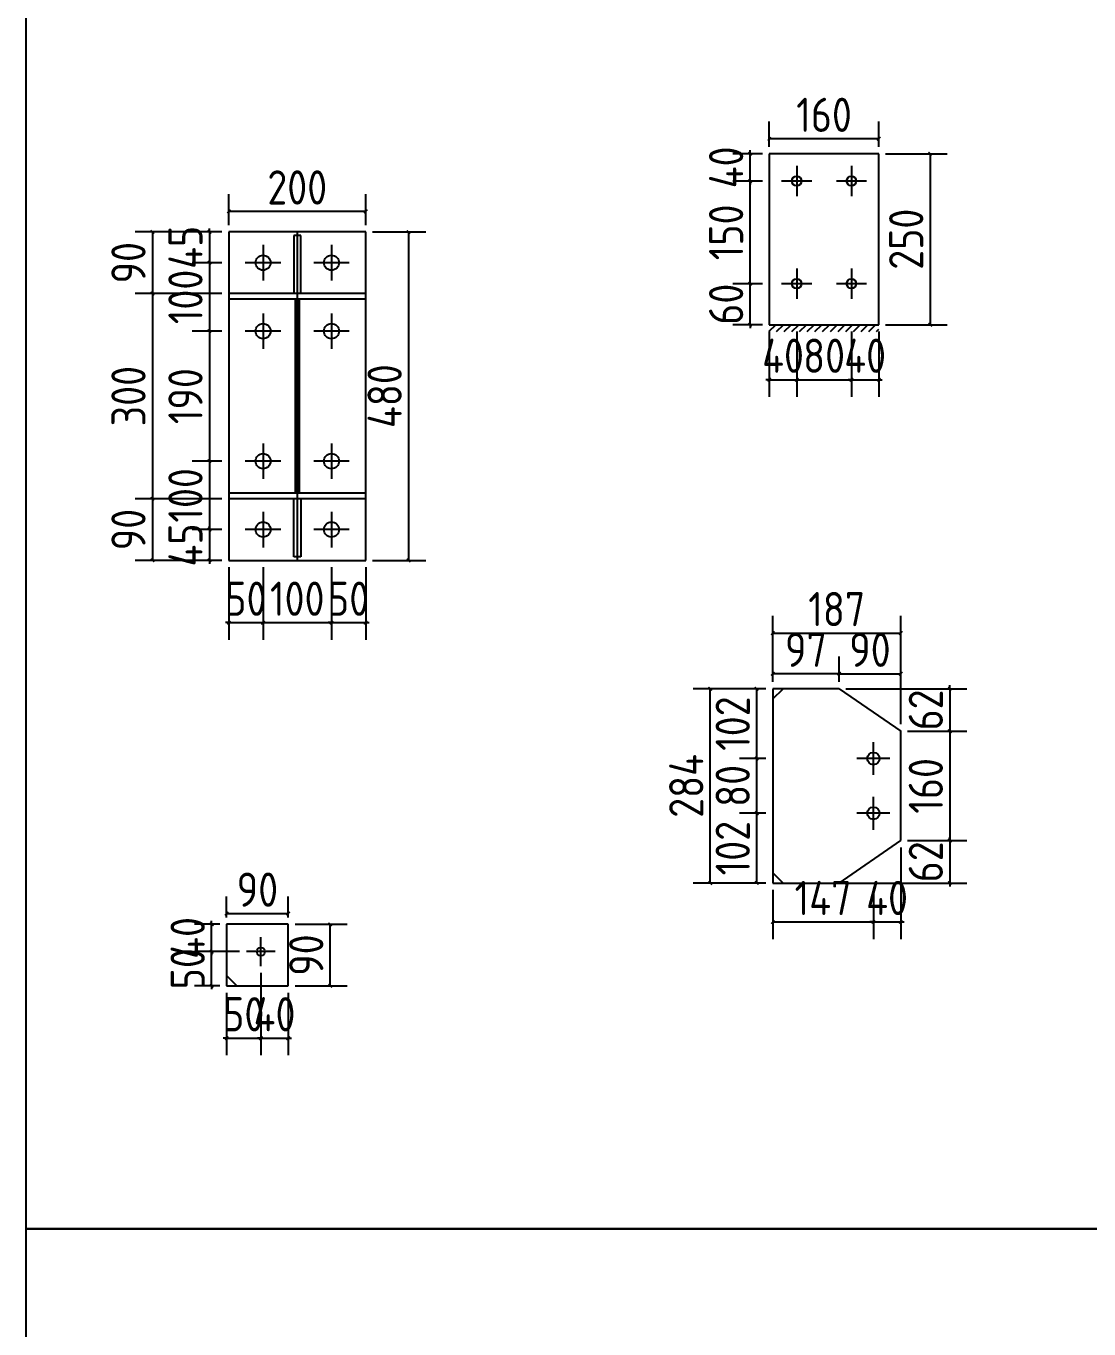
# Model space of a CAD drawing. Extents: x 533809 to 747315, y -17138 to 180511.
# Drawn here: x 664149 to 667255, y 146370 to 150178 of the extents above; entities that cross this region are included whole.
import ezdxf

# ---------------------------------------------------------------- set-up
doc = ezdxf.new("R2010")
doc.units = 0
doc.header["$LTSCALE"] = 1000
doc.header["$MEASUREMENT"] = 0
doc.styles.get("Standard").update_dxf_attribs({"font": 'gbenor.shx', "bigfont": 'gbcbig.shx'})
doc.dimstyles.get("Standard").update_dxf_attribs({"dimscale": 100, "dimtxt": 3.5, "dimasz": 1, "dimexe": 2.5, "dimexo": 3, "dimgap": 1.5, "dimtad": 1, "dimdec": 0, "dimzin": 0, "dimdsep": 46, "dimtxsty": 'Standard', "dimblk": 'ARCHTICK', "dimcen": 0.09, "dimadec": 0, "dimazin": 0, "dimtfac": 1, "dimtdec": 0, "dimtix": 1, "dimtmove": 2, "dimatfit": 3, "dimfxl": 1, "dimtolj": 1, "dimtzin": 0, "dimarcsym": 0})

# ---------------------------------------------------------------- blocks, each defined once
blk = doc.blocks.new('_ArchTick')
at = {"color": 0, "linetype": 'ByBlock', "const_width": 0.4}
blk.add_lwpolyline([(-0.5, -0.5), (0.5, 0.5)], dxfattribs=at)
blk = doc.blocks.new('*D939')
at = {"color": 3, "lineweight": -2}
for p, q in [((664721.7, 149576.1), (664635, 149576.1)), ((664685, 149576.1), (664685, 149586.1)), ((664685, 149576.1), (664685, 149486.1)), ((664721.7, 149486.1), (664635, 149486.1)), ((664685, 149486.1), (664685, 149476.1))]:
    blk.add_line(p, q, dxfattribs=at)
at = {"layer": 'Defpoints', "color": 0}
for p in [(664741.7, 149576.1), (664685, 149486.1), (664741.7, 149486.1)]:
    blk.add_point(p, dxfattribs=at)
at = {"color": 3, "lineweight": -2, "xscale": 10, "yscale": 10, "zscale": 10}
for p, rotation in [((664685, 149576.1), 270), ((664685, 149486.1), 90)]:
    blk.add_blockref('_ArchTick', p, dxfattribs=dict(at, rotation=rotation))
at = {"color": 0, "insert": (664615, 149531.1), "char_height": 100, "attachment_point": 5, "rotation": 90}
blk.add_mtext('\\A1;45', dxfattribs=at)
blk = doc.blocks.new('*D928')
at = {"color": 3, "lineweight": -2}
for p, q in [((664721.7, 149486.1), (664635, 149486.1)), ((664685, 149486.1), (664685, 149286.1)), ((664721.7, 149286.1), (664635, 149286.1))]:
    blk.add_line(p, q, dxfattribs=at)
at = {"layer": 'Defpoints', "color": 0}
for p in [(664741.7, 149486.1), (664685, 149286.1), (664741.7, 149286.1)]:
    blk.add_point(p, dxfattribs=at)
at = {"color": 3, "lineweight": -2, "xscale": 10, "yscale": 10, "zscale": 10}
for p, rotation in [((664685, 149486.1), 90), ((664685, 149286.1), 270)]:
    blk.add_blockref('_ArchTick', p, dxfattribs=dict(at, rotation=rotation))
at = {"color": 0, "insert": (664615, 149386.1), "char_height": 100, "attachment_point": 5, "rotation": 90}
blk.add_mtext('\\A1;100', dxfattribs=at)
blk = doc.blocks.new('*D929')
at = {"color": 3, "lineweight": -2}
for p, q in [((664721.7, 149286.1), (664635, 149286.1)), ((664685, 149286.1), (664685, 148906.1)), ((664721.7, 148906.1), (664635, 148906.1))]:
    blk.add_line(p, q, dxfattribs=at)
at = {"layer": 'Defpoints', "color": 0}
for p in [(664741.7, 149286.1), (664685, 148906.1), (664741.7, 148906.1)]:
    blk.add_point(p, dxfattribs=at)
at = {"color": 3, "lineweight": -2, "xscale": 10, "yscale": 10, "zscale": 10}
for p, rotation in [((664685, 149286.1), 90), ((664685, 148906.1), 270)]:
    blk.add_blockref('_ArchTick', p, dxfattribs=dict(at, rotation=rotation))
at = {"color": 0, "insert": (664615, 149096.1), "char_height": 100, "attachment_point": 5, "rotation": 90}
blk.add_mtext('\\A1;190', dxfattribs=at)
blk = doc.blocks.new('*D930')
at = {"color": 3, "lineweight": -2}
for p, q in [((664721.7, 148906.1), (664635, 148906.1)), ((664685, 148906.1), (664685, 148706.1)), ((664721.7, 148706.1), (664635, 148706.1))]:
    blk.add_line(p, q, dxfattribs=at)
at = {"layer": 'Defpoints', "color": 0}
for p in [(664741.7, 148906.1), (664685, 148706.1), (664741.7, 148706.1)]:
    blk.add_point(p, dxfattribs=at)
at = {"color": 3, "lineweight": -2, "xscale": 10, "yscale": 10, "zscale": 10}
for p, rotation in [((664685, 148906.1), 90), ((664685, 148706.1), 270)]:
    blk.add_blockref('_ArchTick', p, dxfattribs=dict(at, rotation=rotation))
at = {"color": 0, "insert": (664615, 148806.1), "char_height": 100, "attachment_point": 5, "rotation": 90}
blk.add_mtext('\\A1;100', dxfattribs=at)
blk = doc.blocks.new('*D940')
at = {"color": 3, "lineweight": -2}
for p, q in [((664685, 148706.1), (664685, 148716.1)), ((664721.7, 148706.1), (664635, 148706.1)), ((664685, 148706.1), (664685, 148616.1)), ((664721.7, 148616.1), (664635, 148616.1)), ((664685, 148616.1), (664685, 148606.1))]:
    blk.add_line(p, q, dxfattribs=at)
at = {"layer": 'Defpoints', "color": 0}
for p in [(664741.7, 148706.1), (664685, 148616.1), (664741.7, 148616.1)]:
    blk.add_point(p, dxfattribs=at)
at = {"color": 3, "lineweight": -2, "xscale": 10, "yscale": 10, "zscale": 10}
for p, rotation in [((664685, 148706.1), 270), ((664685, 148616.1), 90)]:
    blk.add_blockref('_ArchTick', p, dxfattribs=dict(at, rotation=rotation))
at = {"color": 0, "insert": (664615, 148661.1), "char_height": 100, "attachment_point": 5, "rotation": 90}
blk.add_mtext('\\A1;45', dxfattribs=at)
blk = doc.blocks.new('*D931')
at = {"color": 3, "lineweight": -2}
for p, q in [((664741.7, 148596.1), (664741.7, 148384)), ((664841.7, 148596.1), (664841.7, 148384)), ((664741.7, 148434), (664731.7, 148434)), ((664741.7, 148434), (664841.7, 148434)), ((664841.7, 148434), (664851.7, 148434))]:
    blk.add_line(p, q, dxfattribs=at)
at = {"layer": 'Defpoints', "color": 0}
for p in [(664741.7, 148616.1), (664841.7, 148616.1), (664841.7, 148434)]:
    blk.add_point(p, dxfattribs=at)
at = {"color": 3, "lineweight": -2, "xscale": 10, "yscale": 10, "zscale": 10}
blk.add_blockref('_ArchTick', (664741.7, 148434), dxfattribs=at)
at = {"color": 3, "lineweight": -2, "xscale": 10, "yscale": 10, "zscale": 10, "rotation": 180}
blk.add_blockref('_ArchTick', (664841.7, 148434), dxfattribs=at)
at = {"color": 0, "insert": (664791.7, 148504), "char_height": 100, "attachment_point": 5}
blk.add_mtext('\\A1;50', dxfattribs=at)
blk = doc.blocks.new('*D932')
at = {"color": 3, "lineweight": -2}
for p, q in [((664841.7, 148596.1), (664841.7, 148384)), ((665041.7, 148596.1), (665041.7, 148384)), ((664841.7, 148434), (665041.7, 148434))]:
    blk.add_line(p, q, dxfattribs=at)
at = {"layer": 'Defpoints', "color": 0}
for p in [(664841.7, 148616.1), (665041.7, 148616.1), (665041.7, 148434)]:
    blk.add_point(p, dxfattribs=at)
at = {"color": 3, "lineweight": -2, "xscale": 10, "yscale": 10, "zscale": 10, "rotation": 180}
blk.add_blockref('_ArchTick', (664841.7, 148434), dxfattribs=at)
at = {"color": 3, "lineweight": -2, "xscale": 10, "yscale": 10, "zscale": 10}
blk.add_blockref('_ArchTick', (665041.7, 148434), dxfattribs=at)
at = {"color": 0, "insert": (664941.7, 148504), "char_height": 100, "attachment_point": 5}
blk.add_mtext('\\A1;100', dxfattribs=at)
blk = doc.blocks.new('*D941')
at = {"color": 3, "lineweight": -2}
for p, q in [((665041.7, 148596.1), (665041.7, 148384)), ((665141.7, 148596.1), (665141.7, 148384)), ((665041.7, 148434), (665031.7, 148434)), ((665041.7, 148434), (665141.7, 148434)), ((665141.7, 148434), (665151.7, 148434))]:
    blk.add_line(p, q, dxfattribs=at)
at = {"layer": 'Defpoints', "color": 0}
for p in [(665041.7, 148616.1), (665141.7, 148616.1), (665141.7, 148434)]:
    blk.add_point(p, dxfattribs=at)
at = {"color": 3, "lineweight": -2, "xscale": 10, "yscale": 10, "zscale": 10}
blk.add_blockref('_ArchTick', (665041.7, 148434), dxfattribs=at)
at = {"color": 3, "lineweight": -2, "xscale": 10, "yscale": 10, "zscale": 10, "rotation": 180}
blk.add_blockref('_ArchTick', (665141.7, 148434), dxfattribs=at)
at = {"color": 0, "insert": (665091.7, 148504), "char_height": 100, "attachment_point": 5}
blk.add_mtext('\\A1;50', dxfattribs=at)
blk = doc.blocks.new('*D942')
at = {"color": 3, "lineweight": -2}
for p, q in [((664721.7, 149576.1), (664468.4, 149576.1)), ((664518.4, 149576.1), (664518.4, 149396.1)), ((664721.7, 149396.1), (664468.4, 149396.1))]:
    blk.add_line(p, q, dxfattribs=at)
at = {"layer": 'Defpoints', "color": 0}
for p in [(664741.7, 149576.1), (664518.4, 149396.1), (664741.7, 149396.1)]:
    blk.add_point(p, dxfattribs=at)
at = {"color": 3, "lineweight": -2, "xscale": 10, "yscale": 10, "zscale": 10}
for p, rotation in [((664518.4, 149576.1), 90), ((664518.4, 149396.1), 270)]:
    blk.add_blockref('_ArchTick', p, dxfattribs=dict(at, rotation=rotation))
at = {"color": 0, "insert": (664448.4, 149486.1), "char_height": 100, "attachment_point": 5, "rotation": 90}
blk.add_mtext('\\A1;90', dxfattribs=at)
blk = doc.blocks.new('*D943')
at = {"color": 3, "lineweight": -2}
for p, q in [((664721.7, 149396.1), (664468.4, 149396.1)), ((664518.4, 149396.1), (664518.4, 148796.1)), ((664721.7, 148796.1), (664468.4, 148796.1))]:
    blk.add_line(p, q, dxfattribs=at)
at = {"layer": 'Defpoints', "color": 0}
for p in [(664741.7, 149396.1), (664518.4, 148796.1), (664741.7, 148796.1)]:
    blk.add_point(p, dxfattribs=at)
at = {"color": 3, "lineweight": -2, "xscale": 10, "yscale": 10, "zscale": 10}
for p, rotation in [((664518.4, 149396.1), 90), ((664518.4, 148796.1), 270)]:
    blk.add_blockref('_ArchTick', p, dxfattribs=dict(at, rotation=rotation))
at = {"color": 0, "insert": (664448.4, 149096.1), "char_height": 100, "attachment_point": 5, "rotation": 90}
blk.add_mtext('\\A1;300', dxfattribs=at)
blk = doc.blocks.new('*D944')
at = {"color": 3, "lineweight": -2}
for p, q in [((664721.7, 148796.1), (664468.4, 148796.1)), ((664518.4, 148796.1), (664518.4, 148616.1)), ((664721.7, 148616.1), (664468.4, 148616.1))]:
    blk.add_line(p, q, dxfattribs=at)
at = {"layer": 'Defpoints', "color": 0}
for p in [(664741.7, 148796.1), (664518.4, 148616.1), (664741.7, 148616.1)]:
    blk.add_point(p, dxfattribs=at)
at = {"color": 3, "lineweight": -2, "xscale": 10, "yscale": 10, "zscale": 10}
for p, rotation in [((664518.4, 148796.1), 90), ((664518.4, 148616.1), 270)]:
    blk.add_blockref('_ArchTick', p, dxfattribs=dict(at, rotation=rotation))
at = {"color": 0, "insert": (664448.4, 148706.1), "char_height": 100, "attachment_point": 5, "rotation": 90}
blk.add_mtext('\\A1;90', dxfattribs=at)
blk = doc.blocks.new('*D945')
at = {"color": 3, "lineweight": -2}
for p, q in [((665161.7, 149576.1), (665317.1, 149576.1)), ((665267.1, 149576.1), (665267.1, 148616.1)), ((665161.7, 148616.1), (665317.1, 148616.1))]:
    blk.add_line(p, q, dxfattribs=at)
at = {"layer": 'Defpoints', "color": 0}
for p in [(665141.7, 149576.1), (665141.7, 148616.1), (665267.1, 148616.1)]:
    blk.add_point(p, dxfattribs=at)
at = {"color": 3, "lineweight": -2, "xscale": 10, "yscale": 10, "zscale": 10}
for p, rotation in [((665267.1, 149576.1), 90), ((665267.1, 148616.1), 270)]:
    blk.add_blockref('_ArchTick', p, dxfattribs=dict(at, rotation=rotation))
at = {"color": 0, "insert": (665197.1, 149096.1), "char_height": 100, "attachment_point": 5, "rotation": 90}
blk.add_mtext('\\A1;480', dxfattribs=at)
blk = doc.blocks.new('*D946')
at = {"color": 3, "lineweight": -2}
for p, q in [((664741.7, 149596.1), (664741.7, 149686.1)), ((665141.7, 149596.1), (665141.7, 149686.1)), ((665141.7, 149636.1), (664741.7, 149636.1))]:
    blk.add_line(p, q, dxfattribs=at)
at = {"layer": 'Defpoints', "color": 0}
for p in [(664741.7, 149636.1), (664741.7, 149576.1), (665141.7, 149576.1)]:
    blk.add_point(p, dxfattribs=at)
at = {"color": 3, "lineweight": -2, "xscale": 10, "yscale": 10, "zscale": 10, "rotation": 180}
blk.add_blockref('_ArchTick', (664741.7, 149636.1), dxfattribs=at)
at = {"color": 3, "lineweight": -2, "xscale": 10, "yscale": 10, "zscale": 10}
blk.add_blockref('_ArchTick', (665141.7, 149636.1), dxfattribs=at)
at = {"color": 0, "insert": (664941.7, 149706.1), "char_height": 100, "attachment_point": 5}
blk.add_mtext('\\A1;200', dxfattribs=at)
blk = doc.blocks.new('*D1076')
at = {"color": 3, "lineweight": -2}
for p, q in [((664835.3, 147410.4), (664835.3, 147169.4)), ((664735.3, 147352.4), (664735.3, 147169.4)), ((664735.3, 147219.4), (664725.3, 147219.4)), ((664735.3, 147219.4), (664835.3, 147219.4)), ((664835.3, 147219.4), (664845.3, 147219.4))]:
    blk.add_line(p, q, dxfattribs=at)
at = {"layer": 'Defpoints', "color": 0}
for p in [(664835.3, 147430.4), (664735.3, 147372.4), (664835.3, 147219.4)]:
    blk.add_point(p, dxfattribs=at)
at = {"color": 3, "lineweight": -2, "xscale": 10, "yscale": 10, "zscale": 10}
blk.add_blockref('_ArchTick', (664735.3, 147219.4), dxfattribs=at)
at = {"color": 3, "lineweight": -2, "xscale": 10, "yscale": 10, "zscale": 10, "rotation": 180}
blk.add_blockref('_ArchTick', (664835.3, 147219.4), dxfattribs=at)
at = {"color": 0, "insert": (664785.3, 147289.4), "char_height": 100, "attachment_point": 5}
blk.add_mtext('\\A1;50', dxfattribs=at)
blk = doc.blocks.new('*D1077')
at = {"color": 3, "lineweight": -2}
for p, q in [((664835.3, 147410.4), (664835.3, 147169.4)), ((664915.3, 147352.4), (664915.3, 147169.4)), ((664835.3, 147219.4), (664825.3, 147219.4)), ((664835.3, 147219.4), (664915.3, 147219.4)), ((664915.3, 147219.4), (664925.3, 147219.4))]:
    blk.add_line(p, q, dxfattribs=at)
at = {"layer": 'Defpoints', "color": 0}
for p in [(664835.3, 147430.4), (664915.3, 147372.4), (664915.3, 147219.4)]:
    blk.add_point(p, dxfattribs=at)
at = {"color": 3, "lineweight": -2, "xscale": 10, "yscale": 10, "zscale": 10}
blk.add_blockref('_ArchTick', (664835.3, 147219.4), dxfattribs=at)
at = {"color": 3, "lineweight": -2, "xscale": 10, "yscale": 10, "zscale": 10, "rotation": 180}
blk.add_blockref('_ArchTick', (664915.3, 147219.4), dxfattribs=at)
at = {"color": 0, "insert": (664875.3, 147289.4), "char_height": 100, "attachment_point": 5}
blk.add_mtext('\\A1;40', dxfattribs=at)
blk = doc.blocks.new('*D1078')
at = {"color": 3, "lineweight": -2}
for p, q in [((664773.3, 147472.4), (664641.5, 147472.4)), ((664691.5, 147472.4), (664691.5, 147482.4)), ((664691.5, 147372.4), (664691.5, 147472.4)), ((664715.3, 147372.4), (664641.5, 147372.4)), ((664691.5, 147372.4), (664691.5, 147362.4))]:
    blk.add_line(p, q, dxfattribs=at)
at = {"layer": 'Defpoints', "color": 0}
for p in [(664691.5, 147472.4), (664793.3, 147472.4), (664735.3, 147372.4)]:
    blk.add_point(p, dxfattribs=at)
at = {"color": 3, "lineweight": -2, "xscale": 10, "yscale": 10, "zscale": 10}
for p, rotation in [((664691.5, 147472.4), 270), ((664691.5, 147372.4), 90)]:
    blk.add_blockref('_ArchTick', p, dxfattribs=dict(at, rotation=rotation))
at = {"color": 0, "insert": (664621.5, 147422.4), "char_height": 100, "attachment_point": 5, "rotation": 90}
blk.add_mtext('\\A1;50', dxfattribs=at)
blk = doc.blocks.new('*D1079')
at = {"color": 3, "lineweight": -2}
for p, q in [((664715.3, 147552.4), (664641.5, 147552.4)), ((664691.5, 147552.4), (664691.5, 147562.4)), ((664691.5, 147472.4), (664691.5, 147552.4)), ((664773.3, 147472.4), (664641.5, 147472.4)), ((664691.5, 147472.4), (664691.5, 147462.4))]:
    blk.add_line(p, q, dxfattribs=at)
at = {"layer": 'Defpoints', "color": 0}
for p in [(664691.5, 147552.4), (664735.3, 147552.4), (664793.3, 147472.4)]:
    blk.add_point(p, dxfattribs=at)
at = {"color": 3, "lineweight": -2, "xscale": 10, "yscale": 10, "zscale": 10}
for p, rotation in [((664691.5, 147552.4), 270), ((664691.5, 147472.4), 90)]:
    blk.add_blockref('_ArchTick', p, dxfattribs=dict(at, rotation=rotation))
at = {"color": 0, "insert": (664621.5, 147512.4), "char_height": 100, "attachment_point": 5, "rotation": 90}
blk.add_mtext('\\A1;40', dxfattribs=at)
blk = doc.blocks.new('*D1080')
at = {"color": 3, "lineweight": -2}
for p, q in [((664735.3, 147572.4), (664735.3, 147633.6)), ((664915.3, 147572.4), (664915.3, 147633.6)), ((664735.3, 147583.6), (664915.3, 147583.6))]:
    blk.add_line(p, q, dxfattribs=at)
at = {"layer": 'Defpoints', "color": 0}
for p in [(664915.3, 147583.6), (664735.3, 147552.4), (664915.3, 147552.4)]:
    blk.add_point(p, dxfattribs=at)
at = {"color": 3, "lineweight": -2, "xscale": 10, "yscale": 10, "zscale": 10, "rotation": 180}
blk.add_blockref('_ArchTick', (664735.3, 147583.6), dxfattribs=at)
at = {"color": 3, "lineweight": -2, "xscale": 10, "yscale": 10, "zscale": 10}
blk.add_blockref('_ArchTick', (664915.3, 147583.6), dxfattribs=at)
at = {"color": 0, "insert": (664825.3, 147653.6), "char_height": 100, "attachment_point": 5}
blk.add_mtext('\\A1;90', dxfattribs=at)
blk = doc.blocks.new('*D1081')
at = {"color": 3, "lineweight": -2}
for p, q in [((664935.3, 147552.4), (665087.9, 147552.4)), ((665037.9, 147372.4), (665037.9, 147552.4)), ((664935.3, 147372.4), (665087.9, 147372.4))]:
    blk.add_line(p, q, dxfattribs=at)
at = {"layer": 'Defpoints', "color": 0}
for p in [(664915.3, 147552.4), (665037.9, 147552.4), (664915.3, 147372.4)]:
    blk.add_point(p, dxfattribs=at)
at = {"color": 3, "lineweight": -2, "xscale": 10, "yscale": 10, "zscale": 10}
for p, rotation in [((665037.9, 147552.4), 90), ((665037.9, 147372.4), 270)]:
    blk.add_blockref('_ArchTick', p, dxfattribs=dict(at, rotation=rotation))
at = {"color": 0, "insert": (664967.9, 147462.4), "char_height": 100, "attachment_point": 5, "rotation": 90}
blk.add_mtext('\\A1;90', dxfattribs=at)
blk = doc.blocks.new('*D1119')
at = {"color": 3, "lineweight": -2}
for p, q in [((666321.3, 149284.8), (666321.3, 149094.2)), ((666401.3, 149284.8), (666401.3, 149094.2)), ((666321.3, 149144.2), (666311.3, 149144.2)), ((666321.3, 149144.2), (666401.3, 149144.2)), ((666401.3, 149144.2), (666411.3, 149144.2))]:
    blk.add_line(p, q, dxfattribs=at)
at = {"layer": 'Defpoints', "color": 0}
for p in [(666321.3, 149304.8), (666401.3, 149304.8), (666401.3, 149144.2)]:
    blk.add_point(p, dxfattribs=at)
at = {"color": 3, "lineweight": -2, "xscale": 10, "yscale": 10, "zscale": 10}
blk.add_blockref('_ArchTick', (666321.3, 149144.2), dxfattribs=at)
at = {"color": 3, "lineweight": -2, "xscale": 10, "yscale": 10, "zscale": 10, "rotation": 180}
blk.add_blockref('_ArchTick', (666401.3, 149144.2), dxfattribs=at)
at = {"color": 0, "insert": (666361.3, 149214.2), "char_height": 100, "attachment_point": 5}
blk.add_mtext('\\A1;40', dxfattribs=at)
blk = doc.blocks.new('*D1114')
at = {"color": 3, "lineweight": -2}
for p, q in [((666401.3, 149284.8), (666401.3, 149094.2)), ((666561.3, 149284.8), (666561.3, 149094.2)), ((666401.3, 149144.2), (666561.3, 149144.2))]:
    blk.add_line(p, q, dxfattribs=at)
at = {"layer": 'Defpoints', "color": 0}
for p in [(666401.3, 149304.8), (666561.3, 149304.8), (666561.3, 149144.2)]:
    blk.add_point(p, dxfattribs=at)
at = {"color": 3, "lineweight": -2, "xscale": 10, "yscale": 10, "zscale": 10, "rotation": 180}
blk.add_blockref('_ArchTick', (666401.3, 149144.2), dxfattribs=at)
at = {"color": 3, "lineweight": -2, "xscale": 10, "yscale": 10, "zscale": 10}
blk.add_blockref('_ArchTick', (666561.3, 149144.2), dxfattribs=at)
at = {"color": 0, "insert": (666481.3, 149214.2), "char_height": 100, "attachment_point": 5}
blk.add_mtext('\\A1;80', dxfattribs=at)
blk = doc.blocks.new('*D1115')
at = {"color": 3, "lineweight": -2}
for p, q in [((666561.3, 149284.8), (666561.3, 149094.2)), ((666641.3, 149284.8), (666641.3, 149094.2)), ((666561.3, 149144.2), (666551.3, 149144.2)), ((666561.3, 149144.2), (666641.3, 149144.2)), ((666641.3, 149144.2), (666651.3, 149144.2))]:
    blk.add_line(p, q, dxfattribs=at)
at = {"layer": 'Defpoints', "color": 0}
for p in [(666561.3, 149304.8), (666641.3, 149304.8), (666641.3, 149144.2)]:
    blk.add_point(p, dxfattribs=at)
at = {"color": 3, "lineweight": -2, "xscale": 10, "yscale": 10, "zscale": 10}
blk.add_blockref('_ArchTick', (666561.3, 149144.2), dxfattribs=at)
at = {"color": 3, "lineweight": -2, "xscale": 10, "yscale": 10, "zscale": 10, "rotation": 180}
blk.add_blockref('_ArchTick', (666641.3, 149144.2), dxfattribs=at)
at = {"color": 0, "insert": (666601.3, 149214.2), "char_height": 100, "attachment_point": 5}
blk.add_mtext('\\A1;40', dxfattribs=at)
blk = doc.blocks.new('*D1116')
at = {"color": 3, "lineweight": -2}
for p, q in [((666301.3, 149424.8), (666215.1, 149424.8)), ((666265.1, 149424.8), (666265.1, 149434.8)), ((666265.1, 149304.8), (666265.1, 149424.8)), ((666301.3, 149304.8), (666215.1, 149304.8)), ((666265.1, 149304.8), (666265.1, 149294.8))]:
    blk.add_line(p, q, dxfattribs=at)
at = {"layer": 'Defpoints', "color": 0}
for p in [(666265.1, 149424.8), (666321.3, 149424.8), (666321.3, 149304.8)]:
    blk.add_point(p, dxfattribs=at)
at = {"color": 3, "lineweight": -2, "xscale": 10, "yscale": 10, "zscale": 10}
for p, rotation in [((666265.1, 149424.8), 270), ((666265.1, 149304.8), 90)]:
    blk.add_blockref('_ArchTick', p, dxfattribs=dict(at, rotation=rotation))
at = {"color": 0, "insert": (666195.1, 149364.8), "char_height": 100, "attachment_point": 5, "rotation": 90}
blk.add_mtext('\\A1;60', dxfattribs=at)
blk = doc.blocks.new('*D1117')
at = {"color": 3, "lineweight": -2}
for p, q in [((666301.3, 149724.8), (666215.1, 149724.8)), ((666265.1, 149424.8), (666265.1, 149724.8)), ((666301.3, 149424.8), (666215.1, 149424.8))]:
    blk.add_line(p, q, dxfattribs=at)
at = {"layer": 'Defpoints', "color": 0}
for p in [(666265.1, 149724.8), (666321.3, 149724.8), (666321.3, 149424.8)]:
    blk.add_point(p, dxfattribs=at)
at = {"color": 3, "lineweight": -2, "xscale": 10, "yscale": 10, "zscale": 10}
for p, rotation in [((666265.1, 149724.8), 90), ((666265.1, 149424.8), 270)]:
    blk.add_blockref('_ArchTick', p, dxfattribs=dict(at, rotation=rotation))
at = {"color": 0, "insert": (666195.1, 149574.8), "char_height": 100, "attachment_point": 5, "rotation": 90}
blk.add_mtext('\\A1;150', dxfattribs=at)
blk = doc.blocks.new('*D1120')
at = {"color": 3, "lineweight": -2}
for p, q in [((666301.3, 149804.8), (666215.1, 149804.8)), ((666265.1, 149804.8), (666265.1, 149814.8)), ((666265.1, 149724.8), (666265.1, 149804.8)), ((666301.3, 149724.8), (666215.1, 149724.8)), ((666265.1, 149724.8), (666265.1, 149714.8))]:
    blk.add_line(p, q, dxfattribs=at)
at = {"layer": 'Defpoints', "color": 0}
for p in [(666265.1, 149804.8), (666321.3, 149804.8), (666321.3, 149724.8)]:
    blk.add_point(p, dxfattribs=at)
at = {"color": 3, "lineweight": -2, "xscale": 10, "yscale": 10, "zscale": 10}
for p, rotation in [((666265.1, 149804.8), 270), ((666265.1, 149724.8), 90)]:
    blk.add_blockref('_ArchTick', p, dxfattribs=dict(at, rotation=rotation))
at = {"color": 0, "insert": (666195.1, 149764.8), "char_height": 100, "attachment_point": 5, "rotation": 90}
blk.add_mtext('\\A1;40', dxfattribs=at)
blk = doc.blocks.new('*D1121')
at = {"color": 3, "lineweight": -2}
for p, q in [((666321.3, 149824.8), (666321.3, 149898.4)), ((666641.3, 149824.8), (666641.3, 149898.4)), ((666641.3, 149848.4), (666321.3, 149848.4))]:
    blk.add_line(p, q, dxfattribs=at)
at = {"layer": 'Defpoints', "color": 0}
for p in [(666321.3, 149848.4), (666321.3, 149804.8), (666641.3, 149804.8)]:
    blk.add_point(p, dxfattribs=at)
at = {"color": 3, "lineweight": -2, "xscale": 10, "yscale": 10, "zscale": 10, "rotation": 180}
blk.add_blockref('_ArchTick', (666321.3, 149848.4), dxfattribs=at)
at = {"color": 3, "lineweight": -2, "xscale": 10, "yscale": 10, "zscale": 10}
blk.add_blockref('_ArchTick', (666641.3, 149848.4), dxfattribs=at)
at = {"color": 0, "insert": (666481.3, 149918.4), "char_height": 100, "attachment_point": 5}
blk.add_mtext('\\A1;160', dxfattribs=at)
blk = doc.blocks.new('*D1118')
at = {"color": 3, "lineweight": -2}
for p, q in [((666661.3, 149804.8), (666841.4, 149804.8)), ((666791.4, 149804.8), (666791.4, 149304.8)), ((666661.3, 149304.8), (666841.4, 149304.8))]:
    blk.add_line(p, q, dxfattribs=at)
at = {"layer": 'Defpoints', "color": 0}
for p in [(666641.3, 149804.8), (666641.3, 149304.8), (666791.4, 149304.8)]:
    blk.add_point(p, dxfattribs=at)
at = {"color": 3, "lineweight": -2, "xscale": 10, "yscale": 10, "zscale": 10}
for p, rotation in [((666791.4, 149804.8), 90), ((666791.4, 149304.8), 270)]:
    blk.add_blockref('_ArchTick', p, dxfattribs=dict(at, rotation=rotation))
at = {"color": 0, "insert": (666721.4, 149554.8), "char_height": 100, "attachment_point": 5, "rotation": 90}
blk.add_mtext('\\A1;250', dxfattribs=at)
blk = doc.blocks.new('*D2188')
at = {"color": 3, "lineweight": -2}
for p, q in [((666311.4, 147876.9), (666234.4, 147876.9)), ((666284.4, 147672.9), (666284.4, 147876.9)), ((666311.4, 147672.9), (666234.4, 147672.9))]:
    blk.add_line(p, q, dxfattribs=at)
at = {"layer": 'Defpoints', "color": 0}
for p in [(666284.4, 147876.9), (666331.4, 147876.9), (666331.4, 147672.9)]:
    blk.add_point(p, dxfattribs=at)
at = {"color": 3, "lineweight": -2, "xscale": 10, "yscale": 10, "zscale": 10}
for p, rotation in [((666284.4, 147876.9), 90), ((666284.4, 147672.9), 270)]:
    blk.add_blockref('_ArchTick', p, dxfattribs=dict(at, rotation=rotation))
at = {"color": 0, "insert": (666214.4, 147774.9), "char_height": 100, "attachment_point": 5, "rotation": 90}
blk.add_mtext('\\A1;102', dxfattribs=at)
blk = doc.blocks.new('*D2181')
at = {"color": 3, "lineweight": -2}
for p, q in [((666311.4, 148036.9), (666234.4, 148036.9)), ((666284.4, 147876.9), (666284.4, 148036.9)), ((666311.4, 147876.9), (666234.4, 147876.9))]:
    blk.add_line(p, q, dxfattribs=at)
at = {"layer": 'Defpoints', "color": 0}
for p in [(666284.4, 148036.9), (666331.4, 148036.9), (666331.4, 147876.9)]:
    blk.add_point(p, dxfattribs=at)
at = {"color": 3, "lineweight": -2, "xscale": 10, "yscale": 10, "zscale": 10}
for p, rotation in [((666284.4, 148036.9), 90), ((666284.4, 147876.9), 270)]:
    blk.add_blockref('_ArchTick', p, dxfattribs=dict(at, rotation=rotation))
at = {"color": 0, "insert": (666214.4, 147956.9), "char_height": 100, "attachment_point": 5, "rotation": 90}
blk.add_mtext('\\A1;80', dxfattribs=at)
blk = doc.blocks.new('*D2189')
at = {"color": 3, "lineweight": -2}
for p, q in [((666311.4, 148240.9), (666234.4, 148240.9)), ((666284.4, 148036.9), (666284.4, 148240.9)), ((666311.4, 148036.9), (666234.4, 148036.9))]:
    blk.add_line(p, q, dxfattribs=at)
at = {"layer": 'Defpoints', "color": 0}
for p in [(666284.4, 148240.9), (666331.4, 148240.9), (666331.4, 148036.9)]:
    blk.add_point(p, dxfattribs=at)
at = {"color": 3, "lineweight": -2, "xscale": 10, "yscale": 10, "zscale": 10}
for p, rotation in [((666284.4, 148240.9), 90), ((666284.4, 148036.9), 270)]:
    blk.add_blockref('_ArchTick', p, dxfattribs=dict(at, rotation=rotation))
at = {"color": 0, "insert": (666214.4, 148138.9), "char_height": 100, "attachment_point": 5, "rotation": 90}
blk.add_mtext('\\A1;102', dxfattribs=at)
blk = doc.blocks.new('*D2182')
at = {"color": 3, "lineweight": -2}
for p, q in [((666331.4, 147652.9), (666331.4, 147509.2)), ((666625.4, 147652.9), (666625.4, 147509.2)), ((666331.4, 147559.2), (666625.4, 147559.2))]:
    blk.add_line(p, q, dxfattribs=at)
at = {"layer": 'Defpoints', "color": 0}
for p in [(666331.4, 147672.9), (666625.4, 147672.9), (666625.4, 147559.2)]:
    blk.add_point(p, dxfattribs=at)
at = {"color": 3, "lineweight": -2, "xscale": 10, "yscale": 10, "zscale": 10, "rotation": 180}
blk.add_blockref('_ArchTick', (666331.4, 147559.2), dxfattribs=at)
at = {"color": 3, "lineweight": -2, "xscale": 10, "yscale": 10, "zscale": 10}
blk.add_blockref('_ArchTick', (666625.4, 147559.2), dxfattribs=at)
at = {"color": 0, "insert": (666478.4, 147629.2), "char_height": 100, "attachment_point": 5}
blk.add_mtext('\\A1;147', dxfattribs=at)
blk = doc.blocks.new('*D2183')
at = {"color": 3, "lineweight": -2}
for p, q in [((666705.4, 147776.9), (666705.4, 147509.2)), ((666625.4, 147652.9), (666625.4, 147509.2)), ((666625.4, 147559.2), (666615.4, 147559.2)), ((666625.4, 147559.2), (666705.4, 147559.2)), ((666705.4, 147559.2), (666715.4, 147559.2))]:
    blk.add_line(p, q, dxfattribs=at)
at = {"layer": 'Defpoints', "color": 0}
for p in [(666705.4, 147796.9), (666625.4, 147672.9), (666705.4, 147559.2)]:
    blk.add_point(p, dxfattribs=at)
at = {"color": 3, "lineweight": -2, "xscale": 10, "yscale": 10, "zscale": 10}
blk.add_blockref('_ArchTick', (666625.4, 147559.2), dxfattribs=at)
at = {"color": 3, "lineweight": -2, "xscale": 10, "yscale": 10, "zscale": 10, "rotation": 180}
blk.add_blockref('_ArchTick', (666705.4, 147559.2), dxfattribs=at)
at = {"color": 0, "insert": (666665.4, 147629.2), "char_height": 100, "attachment_point": 5}
blk.add_mtext('\\A1;40', dxfattribs=at)
blk = doc.blocks.new('*D2190')
at = {"color": 3, "lineweight": -2}
for p, q in [((666331.4, 148260.9), (666331.4, 148334.8)), ((666525.4, 148260.9), (666525.4, 148334.8)), ((666525.4, 148284.8), (666331.4, 148284.8))]:
    blk.add_line(p, q, dxfattribs=at)
at = {"layer": 'Defpoints', "color": 0}
for p in [(666331.4, 148284.8), (666331.4, 148240.9), (666525.4, 148240.9)]:
    blk.add_point(p, dxfattribs=at)
at = {"color": 3, "lineweight": -2, "xscale": 10, "yscale": 10, "zscale": 10, "rotation": 180}
blk.add_blockref('_ArchTick', (666331.4, 148284.8), dxfattribs=at)
at = {"color": 3, "lineweight": -2, "xscale": 10, "yscale": 10, "zscale": 10}
blk.add_blockref('_ArchTick', (666525.4, 148284.8), dxfattribs=at)
at = {"color": 0, "insert": (666428.4, 148354.8), "char_height": 100, "attachment_point": 5}
blk.add_mtext('\\A1;97', dxfattribs=at)
blk = doc.blocks.new('*D2191')
at = {"color": 3, "lineweight": -2}
for p, q in [((666311.4, 148240.9), (666098.7, 148240.9)), ((666148.7, 147672.9), (666148.7, 148240.9)), ((666311.4, 147672.9), (666098.7, 147672.9))]:
    blk.add_line(p, q, dxfattribs=at)
at = {"layer": 'Defpoints', "color": 0}
for p in [(666148.7, 148240.9), (666331.4, 148240.9), (666331.4, 147672.9)]:
    blk.add_point(p, dxfattribs=at)
at = {"color": 3, "lineweight": -2, "xscale": 10, "yscale": 10, "zscale": 10}
for p, rotation in [((666148.7, 148240.9), 90), ((666148.7, 147672.9), 270)]:
    blk.add_blockref('_ArchTick', p, dxfattribs=dict(at, rotation=rotation))
at = {"color": 0, "insert": (666078.7, 147956.9), "char_height": 100, "attachment_point": 5, "rotation": 90}
blk.add_mtext('\\A1;284', dxfattribs=at)
blk = doc.blocks.new('*D2192')
at = {"color": 3, "lineweight": -2}
for p, q in [((666525.4, 148260.9), (666525.4, 148334.8)), ((666705.4, 148136.9), (666705.4, 148334.8)), ((666525.4, 148284.8), (666705.4, 148284.8))]:
    blk.add_line(p, q, dxfattribs=at)
at = {"layer": 'Defpoints', "color": 0}
for p in [(666705.4, 148284.8), (666525.4, 148240.9), (666705.4, 148116.9)]:
    blk.add_point(p, dxfattribs=at)
at = {"color": 3, "lineweight": -2, "xscale": 10, "yscale": 10, "zscale": 10, "rotation": 180}
blk.add_blockref('_ArchTick', (666525.4, 148284.8), dxfattribs=at)
at = {"color": 3, "lineweight": -2, "xscale": 10, "yscale": 10, "zscale": 10}
blk.add_blockref('_ArchTick', (666705.4, 148284.8), dxfattribs=at)
at = {"color": 0, "insert": (666615.4, 148354.8), "char_height": 100, "attachment_point": 5}
blk.add_mtext('\\A1;90', dxfattribs=at)
blk = doc.blocks.new('*D2193')
at = {"color": 3, "lineweight": -2}
for p, q in [((666545.4, 148240.9), (666898.7, 148240.9)), ((666848.7, 148240.9), (666848.7, 148250.9)), ((666848.7, 148240.9), (666848.7, 148116.9)), ((666725.4, 148116.9), (666898.7, 148116.9)), ((666848.7, 148116.9), (666848.7, 148106.9))]:
    blk.add_line(p, q, dxfattribs=at)
at = {"layer": 'Defpoints', "color": 0}
for p in [(666525.4, 148240.9), (666705.4, 148116.9), (666848.7, 148116.9)]:
    blk.add_point(p, dxfattribs=at)
at = {"color": 3, "lineweight": -2, "xscale": 10, "yscale": 10, "zscale": 10}
for p, rotation in [((666848.7, 148240.9), 270), ((666848.7, 148116.9), 90)]:
    blk.add_blockref('_ArchTick', p, dxfattribs=dict(at, rotation=rotation))
at = {"color": 0, "insert": (666778.7, 148178.9), "char_height": 100, "attachment_point": 5, "rotation": 90}
blk.add_mtext('\\A1;62', dxfattribs=at)
blk = doc.blocks.new('*D2194')
at = {"color": 3, "lineweight": -2}
for p, q in [((666725.4, 148116.9), (666898.7, 148116.9)), ((666848.7, 148116.9), (666848.7, 147796.9)), ((666725.4, 147796.9), (666898.7, 147796.9))]:
    blk.add_line(p, q, dxfattribs=at)
at = {"layer": 'Defpoints', "color": 0}
for p in [(666705.4, 148116.9), (666705.4, 147796.9), (666848.7, 147796.9)]:
    blk.add_point(p, dxfattribs=at)
at = {"color": 3, "lineweight": -2, "xscale": 10, "yscale": 10, "zscale": 10}
for p, rotation in [((666848.7, 148116.9), 90), ((666848.7, 147796.9), 270)]:
    blk.add_blockref('_ArchTick', p, dxfattribs=dict(at, rotation=rotation))
at = {"color": 0, "insert": (666778.7, 147956.9), "char_height": 100, "attachment_point": 5, "rotation": 90}
blk.add_mtext('\\A1;160', dxfattribs=at)
blk = doc.blocks.new('*D2195')
at = {"color": 3, "lineweight": -2}
for p, q in [((666848.7, 147796.9), (666848.7, 147806.9)), ((666725.4, 147796.9), (666898.7, 147796.9)), ((666848.7, 147796.9), (666848.7, 147672.9)), ((666545.4, 147672.9), (666898.7, 147672.9)), ((666848.7, 147672.9), (666848.7, 147662.9))]:
    blk.add_line(p, q, dxfattribs=at)
at = {"layer": 'Defpoints', "color": 0}
for p in [(666705.4, 147796.9), (666525.4, 147672.9), (666848.7, 147672.9)]:
    blk.add_point(p, dxfattribs=at)
at = {"color": 3, "lineweight": -2, "xscale": 10, "yscale": 10, "zscale": 10}
for p, rotation in [((666848.7, 147796.9), 270), ((666848.7, 147672.9), 90)]:
    blk.add_blockref('_ArchTick', p, dxfattribs=dict(at, rotation=rotation))
at = {"color": 0, "insert": (666778.7, 147734.9), "char_height": 100, "attachment_point": 5, "rotation": 90}
blk.add_mtext('\\A1;62', dxfattribs=at)
blk = doc.blocks.new('*D2184')
at = {"color": 3, "lineweight": -2}
for p, q in [((666331.4, 148260.9), (666331.4, 148453.6)), ((666705.4, 148136.9), (666705.4, 148453.6)), ((666331.4, 148403.6), (666705.4, 148403.6))]:
    blk.add_line(p, q, dxfattribs=at)
at = {"layer": 'Defpoints', "color": 0}
for p in [(666705.4, 148403.6), (666331.4, 148240.9), (666705.4, 148116.9)]:
    blk.add_point(p, dxfattribs=at)
at = {"color": 3, "lineweight": -2, "xscale": 10, "yscale": 10, "zscale": 10, "rotation": 180}
blk.add_blockref('_ArchTick', (666331.4, 148403.6), dxfattribs=at)
at = {"color": 3, "lineweight": -2, "xscale": 10, "yscale": 10, "zscale": 10}
blk.add_blockref('_ArchTick', (666705.4, 148403.6), dxfattribs=at)
at = {"color": 0, "insert": (666518.4, 148473.6), "char_height": 100, "attachment_point": 5}
blk.add_mtext('\\A1;187', dxfattribs=at)

msp = doc.modelspace()

# ---------------------------------------------------------------- hatches: boundary and pattern name
h = msp.add_hatch()
h.set_pattern_fill('ANSI31', color=256, scale=10, style=0)
h.set_pattern_definition([(45, (183736.578, -45997.812), (-11.22532015, 11.22532015), [])])
h.paths.add_polyline_path([(666641.3, 149304.8), (666631, 149304.8), (666641.3, 149291.5)], flags=17)
h.paths.add_polyline_path([(666631, 149304.8), (666321.3, 149304.8), (666321.3, 149284.8), (666641.3, 149284.8), (666641.3, 149291.5)])

# ---------------------------------------------------------------- linework, layer by layer
for p, q in [((666321.3, 149804.8), (666321.3, 149304.8)), ((666641.3, 149804.8), (666321.3, 149804.8)), ((666641.3, 149304.8), (666641.3, 149804.8)), ((666401.3, 149768.8), (666401.3, 149680.8)), ((666561.3, 149768.8), (666561.3, 149680.8)), ((666445.3, 149724.8), (666357.3, 149724.8)), ((666605.3, 149724.8), (666517.3, 149724.8)), ((664741.7, 149576.1), (664741.7, 148616.1)), ((665141.7, 149576.1), (664741.7, 149576.1)), ((665141.7, 148616.1), (665141.7, 149576.1)), ((664841.7, 149538.1), (664841.7, 149434.1)), ((665041.7, 149538.1), (665041.7, 149434.1)), ((664893.7, 149486.1), (664789.7, 149486.1)), ((665093.7, 149486.1), (664989.7, 149486.1)), ((666401.3, 149468.8), (666401.3, 149380.8)), ((666561.3, 149468.8), (666561.3, 149380.8)), ((666445.3, 149424.8), (666357.3, 149424.8)), ((666605.3, 149424.8), (666517.3, 149424.8)), ((664741.7, 149396.1), (664741.7, 149380.1)), ((664841.7, 149338.1), (664841.7, 149234.1)), ((665041.7, 149338.1), (665041.7, 149234.1)), ((664893.7, 149286.1), (664789.7, 149286.1)), ((665093.7, 149286.1), (664989.7, 149286.1)), ((666321.3, 149304.8), (666641.3, 149304.8)), ((664841.7, 148958.1), (664841.7, 148854.1)), ((665041.7, 148958.1), (665041.7, 148854.1)), ((664893.7, 148906.1), (664789.7, 148906.1)), ((665093.7, 148906.1), (664989.7, 148906.1)), ((664841.7, 148758.1), (664841.7, 148654.1)), ((665041.7, 148758.1), (665041.7, 148654.1)), ((664893.7, 148706.1), (664789.7, 148706.1)), ((665093.7, 148706.1), (664989.7, 148706.1)), ((664741.7, 148616.1), (665141.7, 148616.1)), ((666331.4, 148240.9), (666331.4, 147672.9)), ((666525.4, 148240.9), (666331.4, 148240.9)), ((666331.4, 148210.9), (666361.4, 148240.9)), ((666525.4, 148240.9), (666705.4, 148116.9)), ((666705.4, 147796.9), (666705.4, 148116.9)), ((666625.4, 147988.9), (666625.4, 148084.9)), ((666673.4, 148036.9), (666577.4, 148036.9)), ((666625.4, 147828.9), (666625.4, 147924.9)), ((666673.4, 147876.9), (666577.4, 147876.9)), ((666525.4, 147672.9), (666705.4, 147796.9)), ((666331.4, 147702.9), (666361.4, 147672.9)), ((666331.4, 147672.9), (666525.4, 147672.9)), ((664735.3, 147552.4), (664735.3, 147372.4)), ((664915.3, 147552.4), (664735.3, 147552.4)), ((664915.3, 147372.4), (664915.3, 147552.4)), ((664835.3, 147430.4), (664835.3, 147514.4)), ((664877.3, 147472.4), (664793.3, 147472.4)), ((664735.3, 147402.4), (664765.3, 147372.4)), ((664735.3, 147372.4), (664915.3, 147372.4))]:
    msp.add_line(p, q)
at = {"color": 2}
for p, q in [((664951.7, 149566.1), (664931.7, 149566.1)), ((664931.7, 149566.1), (664931.7, 149396.1)), ((664951.7, 149396.1), (664951.7, 149566.1)), ((664931.7, 148626.1), (664931.7, 148796.1)), ((664951.7, 148796.1), (664951.7, 148626.1)), ((664951.7, 148626.1), (664931.7, 148626.1))]:
    msp.add_line(p, q, dxfattribs=at)
at = {"color": 1}
msp.add_line((664941.7, 149576.1), (664941.7, 148616.1), dxfattribs=at)
at = {"color": 4}
for p, q in [((665141.7, 149396.1), (664741.7, 149396.1)), ((664741.7, 149380.1), (665141.7, 149380.1)), ((664935.7, 149380.1), (664935.7, 148812.1)), ((664947.7, 149380.1), (664947.7, 148812.1)), ((665141.7, 148812.1), (664741.7, 148812.1)), ((665141.7, 148796.1), (664741.7, 148796.1))]:
    msp.add_line(p, q, dxfattribs=at)
for points in [[(664149.1, 155062.3), (676029.1, 155062.3), (676029.1, 146662.3), (664149.1, 146662.3)], [(664149.1, 146662.3), (676029.1, 146662.3), (676029.1, 138262.3), (664149.1, 138262.3)]]:
    msp.add_lwpolyline(points, close=True)
for centre, radius in [((666401.3, 149724.8), 14), ((666561.3, 149724.8), 14), ((664841.7, 149486.1), 22), ((665041.7, 149486.1), 22), ((666401.3, 149424.8), 14), ((666561.3, 149424.8), 14), ((664841.7, 149286.1), 22), ((665041.7, 149286.1), 22), ((664841.7, 148906.1), 22), ((665041.7, 148906.1), 22), ((664841.7, 148706.1), 22), ((665041.7, 148706.1), 22), ((666625.4, 148036.9), 18), ((666625.4, 147876.9), 18), ((664835.3, 147472.4), 12)]:
    msp.add_circle(centre, radius)

# ---------------------------------------------------------------- dimensions: what is measured, and where the dimension line sits
for p1, p2, distance, picture, middle in [((666641.3, 149804.8), (666321.3, 149804.8), -43.6, '*D1121', (666481.3, 149918.4)), ((666641.3, 149804.8), (666641.3, 149304.8), 150, '*D1118', (666721.4, 149554.8)), ((665141.7, 149576.1), (664741.7, 149576.1), -60.1, '*D946', (664941.7, 149706.1)), ((665141.7, 149576.1), (665141.7, 148616.1), 125.4, '*D945', (665197.1, 149096.1)), ((666525.4, 148240.9), (666331.4, 148240.9), -43.9, '*D2190', (666428.4, 148354.8)), ((666331.4, 147672.9), (666331.4, 148240.9), 182.7, '*D2191', (666078.7, 147956.9)), ((664735.3, 147552.4), (664915.3, 147552.4), 31.2, '*D1080', (664825.3, 147653.6)), ((664915.3, 147372.4), (664915.3, 147552.4), -122.6, '*D1081', (664967.9, 147462.4))]:
    dim = msp.add_aligned_dim(p1=p1, p2=p2, distance=distance, dimstyle='Standard', override={"dimtxt": 1, "dimasz": 0.1, "dimexe": 0.5, "dimexo": 0.2, "dimgap": 0.2, "dimlfac": 0.5, "dimclrd": 3, "dimclre": 3})
    dim.commit()
    dim.dimension.update_dxf_attribs({"geometry": picture, "text_midpoint": middle})
for base, p1, p2, picture, middle in [((666265.1, 149804.8), (666321.3, 149724.8), (666321.3, 149804.8), '*D1120', (666195.1, 149764.8)), ((666265.1, 149724.8), (666321.3, 149424.8), (666321.3, 149724.8), '*D1117', (666195.1, 149574.8)), ((664685, 149486.1), (664741.7, 149576.1), (664741.7, 149486.1), '*D939', (664615, 149531.1)), ((664518.4, 149396.1), (664741.7, 149576.1), (664741.7, 149396.1), '*D942', (664448.4, 149486.1)), ((664685, 149286.1), (664741.7, 149486.1), (664741.7, 149286.1), '*D928', (664615, 149386.1)), ((666265.1, 149424.8), (666321.3, 149304.8), (666321.3, 149424.8), '*D1116', (666195.1, 149364.8)), ((664518.4, 148796.1), (664741.7, 149396.1), (664741.7, 148796.1), '*D943', (664448.4, 149096.1)), ((664685, 148906.1), (664741.7, 149286.1), (664741.7, 148906.1), '*D929', (664615, 149096.1)), ((664685, 148706.1), (664741.7, 148906.1), (664741.7, 148706.1), '*D930', (664615, 148806.1)), ((664518.4, 148616.1), (664741.7, 148796.1), (664741.7, 148616.1), '*D944', (664448.4, 148706.1)), ((664685, 148616.1), (664741.7, 148706.1), (664741.7, 148616.1), '*D940', (664615, 148661.1)), ((666284.4, 148240.9), (666331.4, 148036.9), (666331.4, 148240.9), '*D2189', (666214.4, 148138.9)), ((666848.7, 148116.9), (666525.4, 148240.9), (666705.4, 148116.9), '*D2193', (666778.7, 148178.9)), ((666848.7, 147796.9), (666705.4, 148116.9), (666705.4, 147796.9), '*D2194', (666778.7, 147956.9)), ((666284.4, 148036.9), (666331.4, 147876.9), (666331.4, 148036.9), '*D2181', (666214.4, 147956.9)), ((666284.4, 147876.9), (666331.4, 147672.9), (666331.4, 147876.9), '*D2188', (666214.4, 147774.9)), ((666848.7, 147672.9), (666705.4, 147796.9), (666525.4, 147672.9), '*D2195', (666778.7, 147734.9)), ((664691.5, 147552.4), (664793.3, 147472.4), (664735.3, 147552.4), '*D1079', (664621.5, 147512.4)), ((664691.5, 147472.4), (664735.3, 147372.4), (664793.3, 147472.4), '*D1078', (664621.5, 147422.4))]:
    dim = msp.add_linear_dim(base=base, p1=p1, p2=p2, angle=90, dimstyle='Standard', override={"dimtxt": 1, "dimasz": 0.1, "dimexe": 0.5, "dimexo": 0.2, "dimgap": 0.2, "dimlfac": 0.5, "dimclrd": 3, "dimclre": 3})
    dim.commit()
    dim.dimension.update_dxf_attribs({"geometry": picture, "text_midpoint": middle})
for base, p1, p2, picture, middle in [((666401.3, 149144.2), (666321.3, 149304.8), (666401.3, 149304.8), '*D1119', (666361.3, 149214.2)), ((666561.3, 149144.2), (666401.3, 149304.8), (666561.3, 149304.8), '*D1114', (666481.3, 149214.2)), ((666641.3, 149144.2), (666561.3, 149304.8), (666641.3, 149304.8), '*D1115', (666601.3, 149214.2)), ((664841.7, 148434), (664741.7, 148616.1), (664841.7, 148616.1), '*D931', (664791.7, 148504)), ((665041.7, 148434), (664841.7, 148616.1), (665041.7, 148616.1), '*D932', (664941.7, 148504)), ((665141.7, 148434), (665041.7, 148616.1), (665141.7, 148616.1), '*D941', (665091.7, 148504)), ((666705.4, 148403.6), (666331.4, 148240.9), (666705.4, 148116.9), '*D2184', (666518.4, 148473.6)), ((666705.4, 148284.8), (666525.4, 148240.9), (666705.4, 148116.9), '*D2192', (666615.4, 148354.8)), ((666705.4, 147559.2), (666625.4, 147672.9), (666705.4, 147796.9), '*D2183', (666665.4, 147629.2)), ((666625.4, 147559.2), (666331.4, 147672.9), (666625.4, 147672.9), '*D2182', (666478.4, 147629.2)), ((664835.3, 147219.4), (664735.3, 147372.4), (664835.3, 147430.4), '*D1076', (664785.3, 147289.4)), ((664915.3, 147219.4), (664835.3, 147430.4), (664915.3, 147372.4), '*D1077', (664875.3, 147289.4))]:
    dim = msp.add_linear_dim(base=base, p1=p1, p2=p2, dimstyle='Standard', override={"dimtxt": 1, "dimasz": 0.1, "dimexe": 0.5, "dimexo": 0.2, "dimgap": 0.2, "dimlfac": 0.5, "dimclrd": 3, "dimclre": 3})
    dim.commit()
    dim.dimension.update_dxf_attribs({"geometry": picture, "text_midpoint": middle})

doc.saveas('drawing.dxf')
